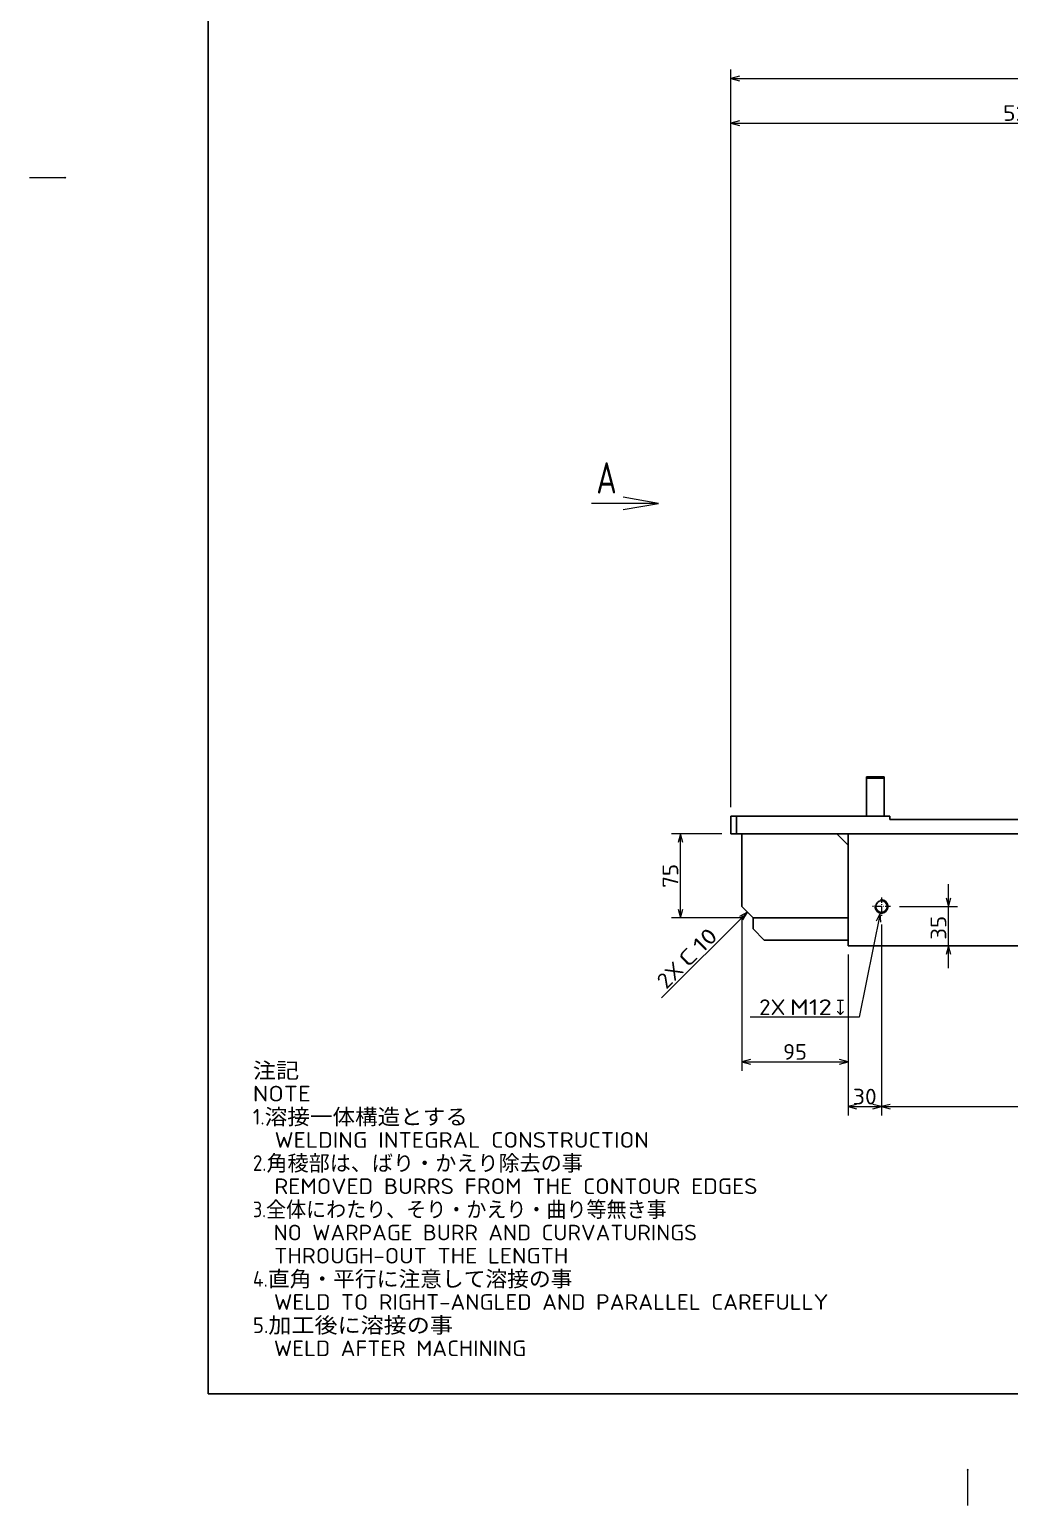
# Model space of a CAD drawing. Extents: x 0 to 1254, y -12 to 833.
# Drawn here: x 0 to 219.4, y 0 to 330.1 of the extents above; entities that cross this region are included whole.
import ezdxf
from ezdxf.enums import TextEntityAlignment as Align

# ---------------------------------------------------------------- set-up
doc = ezdxf.new("R2010")
doc.units = 0
doc.linetypes.add('DASHDOT', pattern=[18.5, 12, -3, 0.5, -3])
doc.layers.get('0').update_dxf_attribs({"lineweight": 13})
doc.styles.add('GDT', font='gdt.shx')
doc.styles.get("Standard").update_dxf_attribs({"font": 'isocp.shx'})
doc.dimstyles.get("Standard").update_dxf_attribs({"dimtxt": 2.5, "dimasz": 2.5, "dimexe": 1.25, "dimexo": 0.625, "dimtad": 1, "dimcen": 2.5, "dimadec": 0, "dimazin": 0, "dimtfac": 1, "dimtmove": 0, "dimatfit": 0, "dimfxl": 1, "dimarcsym": 0})

# ---------------------------------------------------------------- blocks, each defined once
blk = doc.blocks.new('*D2')
at = {"color": 7, "lineweight": 13}
for p, q in [((159.467346, 131.956496), (159.467346, 97.206496)), ((183.217346, 123.206496), (183.217346, 97.206496)), ((159.467346, 99.206496), (183.217346, 99.206496))]:
    blk.add_line(p, q, dxfattribs=at)
for points in [[(161.3992, 99.724133), (159.467346, 99.206496), (161.3992, 98.688858)], [(181.285492, 98.688858), (183.217346, 99.206496), (181.285492, 99.724133)]]:
    blk.add_lwpolyline(points, dxfattribs=at)
at = {"color": 7, "lineweight": 13, "width": 0.868247}
blk.add_text('95', height=3.5, dxfattribs=at).set_placement((168.665253, 99.706496), (174.01944, 99.706496), align=Align.FIT)
blk = doc.blocks.new('*D3')
at = {"color": 7, "lineweight": 13}
for p, q in [((154.967346, 150.206496), (143.717346, 150.206496)), ((145.717346, 131.456496), (145.717346, 150.206496)), ((159.967346, 131.456496), (143.717346, 131.456496))]:
    blk.add_line(p, q, dxfattribs=at)
for points in [[(146.234985, 148.274643), (145.717346, 150.206496), (145.199707, 148.274643)], [(145.199707, 133.388347), (145.717346, 131.456496), (146.234985, 133.388347)]]:
    blk.add_lwpolyline(points, dxfattribs=at)
at = {"color": 7, "lineweight": 13, "width": 0.868247}
blk.add_text('75', height=3.5, rotation=90, dxfattribs=at).set_placement((145.217346, 138.1544), (145.217346, 143.508591), align=Align.FIT)
blk = doc.blocks.new('*D9')
at = {"color": 7, "lineweight": 13}
for p, q in [((205.717346, 120.206496), (205.717346, 138.956496)), ((194.754852, 133.956496), (207.717346, 133.956496))]:
    blk.add_line(p, q, dxfattribs=at)
for points in [[(205.199707, 135.888348), (205.717346, 133.956496), (206.234985, 135.888348)], [(206.234985, 123.274644), (205.717346, 125.206496), (205.199707, 123.274644)]]:
    blk.add_lwpolyline(points, dxfattribs=at)
at = {"color": 7, "lineweight": 13, "width": 0.868247}
blk.add_text('35', height=3.5, rotation=90, dxfattribs=at).set_placement((205.217346, 126.5294), (205.217346, 131.883591), align=Align.FIT)
blk = doc.blocks.new('*D10')
at = {"color": 214, "lineweight": 13}
for p, q in [((190.420319, 132.486199), (185.717346, 109.206496)), ((185.717346, 109.206496), (161.333557, 109.206496))]:
    blk.add_line(p, q, dxfattribs=at)
blk.add_lwpolyline([(190.545166, 130.490099), (190.420319, 132.486199), (189.53038, 130.695104)], dxfattribs=at)
for s, width, p, p2 in [('2X', 0.953544, (163.333572, 109.706496), (169.21376, 109.706496)), ('M12', 0.921945, (170.21376, 109.706496), (179.586868, 109.706496))]:
    blk.add_text(s, height=3.5, dxfattribs=dict(at, width=width)).set_placement(p, p2, align=Align.FIT)
at = {"color": 214, "lineweight": 13, "style": 'GDT', "width": 0.52601}
blk.add_text('x', height=3.5, dxfattribs=at).set_placement((180.586884, 109.706496), (182.427917, 109.706496), align=Align.FIT)
blk = doc.blocks.new('*D14')
at = {"color": 7, "lineweight": 13}
for p, q in [((156.967346, 156.206496), (156.967346, 311.206496)), ((286.967346, 274.206496), (286.967346, 311.206496)), ((156.967346, 309.206496), (286.967346, 309.206496))]:
    blk.add_line(p, q, dxfattribs=at)
for points in [[(158.8992, 309.724135), (156.967346, 309.206496), (158.8992, 308.688856)], [(285.035492, 308.688856), (286.967346, 309.206496), (285.035492, 309.724135)]]:
    blk.add_lwpolyline(points, dxfattribs=at)
at = {"color": 7, "lineweight": 13, "width": 0.854608}
blk.add_text('520', height=3.5, dxfattribs=at).set_placement((217.907959, 309.706496), (226.026733, 309.706496), align=Align.FIT)
blk = doc.blocks.new('*D18')
at = {"color": 7, "lineweight": 13}
for p, q in [((156.967346, 156.206496), (156.967346, 321.206496)), ((554.467346, 156.206496), (554.467346, 321.206496)), ((156.967346, 319.206496), (554.467346, 319.206496))]:
    blk.add_line(p, q, dxfattribs=at)
for points in [[(158.8992, 319.724135), (156.967346, 319.206496), (158.8992, 318.688856)], [(552.535492, 318.688856), (554.467346, 319.206496), (552.535492, 319.724135)]]:
    blk.add_lwpolyline(points, dxfattribs=at)
for s, p in [('(', (347.697621, 319.706496)), (')', (362.159037, 319.706496))]:
    blk.add_text(s, height=3.5, dxfattribs=at).set_placement(p)
at = {"color": 7, "lineweight": 13, "width": 0.848056}
blk.add_text('1590', height=3.5, dxfattribs=at).set_placement((350.275656, 319.706496), (361.159037, 319.706496), align=Align.FIT)
blk = doc.blocks.new('*D44')
at = {"color": 7, "lineweight": 13}
for p, q in [((190.717346, 129.918995), (190.717346, 87.206496)), ((375.717346, 129.918995), (375.717346, 87.206496)), ((190.717346, 89.206496), (375.717346, 89.206496))]:
    blk.add_line(p, q, dxfattribs=at)
for points in [[(192.6492, 89.724133), (190.717346, 89.206496), (192.6492, 88.688858)], [(373.785494, 88.688858), (375.717346, 89.206496), (373.785494, 89.724133)]]:
    blk.add_lwpolyline(points, dxfattribs=at)
at = {"color": 7, "lineweight": 13, "width": 0.854609}
blk.add_text('740', height=3.5, dxfattribs=at).set_placement((279.157951, 89.706496), (287.276741, 89.706496), align=Align.FIT)
blk = doc.blocks.new('*D45')
at = {"color": 7, "lineweight": 13}
for p, q in [((190.717346, 129.918995), (190.717346, 87.206496)), ((183.217346, 123.206496), (183.217346, 87.206496)), ((183.217346, 89.206496), (190.717346, 89.206496))]:
    blk.add_line(p, q, dxfattribs=at)
for points in [[(185.1492, 89.724133), (183.217346, 89.206496), (185.1492, 88.688858)], [(188.785492, 88.688858), (190.717346, 89.206496), (188.785492, 89.724133)]]:
    blk.add_lwpolyline(points, dxfattribs=at)
at = {"color": 7, "lineweight": 13, "width": 0.868247}
blk.add_text('30', height=3.5, dxfattribs=at).set_placement((184.290253, 89.706496), (189.64444, 89.706496), align=Align.FIT)

msp = doc.modelspace()

# ---------------------------------------------------------------- linework, layer by layer
at = {"color": 7, "lineweight": 25}
for p, q in [((40, 816), (40, 25)), ((187.3423, 162.9565), (187.3423, 162.7065)), ((191.3423, 162.9565), (187.3423, 162.9565)), ((191.3423, 162.7065), (187.3423, 162.7065)), ((187.3423, 154.2065), (187.3423, 162.7065)), ((191.3423, 162.7065), (191.3423, 162.9565)), ((191.3423, 154.2065), (191.3423, 162.7065)), ((158.2173, 154.2065), (156.9673, 154.2065)), ((156.9673, 154.2065), (156.9673, 150.2065)), ((158.2173, 154.2065), (158.2173, 150.2065)), ((183.2173, 154.2065), (158.2173, 154.2065)), ((192.5923, 154.2065), (183.2173, 154.2065)), ((191.3423, 154.2065), (187.3423, 154.2065)), ((192.5923, 154.2065), (192.5923, 153.4565)), ((192.5923, 153.4565), (272.0923, 153.4565)), ((158.2173, 150.2065), (156.9673, 150.2065)), ((292.4673, 150.2065), (158.2173, 150.2065)), ((159.4673, 133.9565), (159.4673, 150.2065)), ((183.2173, 147.7065), (180.7173, 150.2065)), ((292.4673, 150.2065), (183.2173, 150.2065)), ((183.2173, 125.2065), (183.2173, 150.2065)), ((183.2173, 125.2065), (183.2173, 150.2065)), ((159.4673, 133.9565), (161.9673, 131.4565)), ((161.9673, 128.9565), (161.9673, 131.4565)), ((161.9673, 131.4565), (183.2173, 131.4565)), ((161.9673, 128.9565), (164.4673, 126.4565)), ((183.2173, 126.4565), (164.4673, 126.4565)), ((290.7173, 125.2065), (183.2173, 125.2065)), ((40, 25), (1164, 25))]:
    msp.add_line(p, q, dxfattribs=at)
at = {"color": 7, "lineweight": 13}
for p, q in [((0, 297), (8, 297)), ((140.7727, 224.1416), (125.7727, 224.1416)), ((140.7727, 224.1421), (140.7727, 224.1411)), ((160.6854, 132.7385), (141.4753, 113.5284)), ((210, 0), (210, 8))]:
    msp.add_line(p, q, dxfattribs=at)
at = {"color": 7, "linetype": 'DASHDOT', "lineweight": 13, "ltscale": 0.101875}
for p, q in [((190.7173, 135.994), (190.7173, 131.919)), ((192.7549, 133.9565), (188.6798, 133.9565))]:
    msp.add_line(p, q, dxfattribs=at)
at = {"color": 7, "lineweight": 13}
for points in [[(132.8942, 222.7524), (140.7727, 224.1416), (132.8942, 225.5308)], [(159.6854, 131.0064), (160.6854, 132.7385), (158.9533, 131.7385)]]:
    msp.add_lwpolyline(points, dxfattribs=at)
for centre in [(8, 297), (210, 8)]:
    msp.add_circle(centre, 0.1, dxfattribs=at)
at = {"color": 7, "lineweight": 25}
msp.add_circle((190.7173, 133.9565), 1.2875, dxfattribs=at)
at = {"color": 7, "lineweight": 13}
msp.add_arc((190.7173, 133.9565), 1.5, 169.999993, 100.000014, dxfattribs=at)

# ---------------------------------------------------------------- texts
for s, height, width, p, p2 in [('A', 7, 0.810861, (126.8649, 226.3487), (131.4597, 226.3487)), ('注記', 3.5, 1.883342, (50, 95.5491), (60.3584, 95.5491)), ('NOTE', 3.5, 1.01051, (50, 90.3699), (62.9682, 90.3699)), ('1.溶接一体構造とする', 3.5, 1.527938, (50, 85.1907), (98.1301, 85.1907)), ('  WELDING INTEGRAL CONSTRUCTION', 3.5, 0.906165, (50, 80.0116), (138.6532, 80.0116)), ('2.角稜部は、ばり・かえり除去の事', 3.5, 1.492205, (50, 74.8324), (123.8642, 74.8324)), ('  REMOVED BURRS FROM THE CONTOUR EDGES', 3.5, 0.86774, (50, 69.6532), (162.9509, 69.6532)), ('3.全体にわたり、そり・かえり・曲り等無き事', 3.5, 1.435946, (50, 64.474), (142.6185, 64.474)), ('  NO WARPAGE BURR AND CURVATURINGS ', 3.5, 0.861011, (50, 59.2948), (151.7428, 59.2948)), ('  THROUGH-OUT THE LENGTH', 3.5, 0.871691, (50, 54.1156), (120.6069, 54.1156)), ('4.直角・平行に注意して溶接の事', 3.5, 1.538442, (50, 48.9364), (121.5376, 48.9364)), ('  WELD TO RIGHT-ANGLED AND PARALLEL CAREFULLY', 3.5, 0.881407, (50, 43.7572), (178.8324, 43.7572)), ('5.加工後に溶接の事', 3.5, 1.570936, (50, 38.578), (94.7717, 38.578)), ('  WELD AFTER MACHINING', 3.5, 0.873988, (50, 33.3988), (111.1792, 33.3988))]:
    msp.add_text(s, height=height, dxfattribs=dict(at, width=width)).set_placement(p, p2, align=Align.FIT)
for s, rotation, width, p, p2 in [('10', 45.000029, 0.868247, (150.5401, 123.3003), (154.3261, 127.0862)), ('C', 45.000129, 1.146433, (147.401, 120.1612), (149.833, 122.5932)), ('2X', 45.000016, 0.953546, (142.536, 115.2962), (146.6939, 119.4541))]:
    msp.add_text(s, height=3.5, rotation=rotation, dxfattribs=dict(at, width=width)).set_placement(p, p2, align=Align.FIT)

# ---------------------------------------------------------------- dimensions: what is measured, and where the dimension line sits
at = {"lineweight": 0}
dim = msp.add_linear_dim(base=(156.9673, 319.2065), p1=(554.4673, 154.2065), p2=(156.9673, 154.2065), angle=180, text='(<>)', dimstyle='STANDARD', override={"dimlfac": 4}, dxfattribs=at)
dim.commit()
dim.dimension.update_dxf_attribs({"geometry": '*D18', "text_midpoint": (355.7173, 319.2065), "dimtype": 161})
for base, p1, p2, angle, picture, middle, dimtype in [((156.9673, 309.2065), (286.9673, 272.2065), (156.9673, 154.2065), 180, '*D14', (221.9673, 309.2065), 160), ((145.7173, 150.2065), (161.9673, 131.4565), (156.9673, 150.2065), 90, '*D3', (145.7173, 140.8315), 160), ((205.7173, 133.9565), (203.2173, 125.2065), (192.7548, 133.9565), 90, '*D9', (205.7173, 129.2065), 160), ((190.7173, 89.2065), (375.7173, 131.919), (190.7173, 131.919), 180, '*D44', (283.2173, 89.2065), 161)]:
    dim = msp.add_linear_dim(base=base, p1=p1, p2=p2, angle=angle, dimstyle='STANDARD', override={"dimlfac": 4}, dxfattribs=at)
    dim.commit()
    dim.dimension.update_dxf_attribs({"geometry": picture, "text_midpoint": middle, "dimtype": dimtype})
dim = msp.add_diameter_dim_2p(p1=(191.0144, 135.4268), p2=(190.4203, 132.4862), text='2XM12<DEPTH>', dimstyle='STANDARD', override={"dimlfac": 4}, dxfattribs=at)
dim.commit()
dim.dimension.update_dxf_attribs({"geometry": '*D10', "text_midpoint": (185.6507, 108.8767), "dimtype": 163})
for base, p1, p2, picture, middle in [((183.2173, 99.2065), (159.4673, 133.9565), (183.2173, 125.2065), '*D2', (171.3423, 99.2065)), ((190.7173, 89.2065), (183.2173, 125.2065), (190.7173, 131.919), '*D45', (186.9673, 89.2065))]:
    dim = msp.add_linear_dim(base=base, p1=p1, p2=p2, dimstyle='STANDARD', override={"dimlfac": 4}, dxfattribs=at)
    dim.commit()
    dim.dimension.update_dxf_attribs({"geometry": picture, "text_midpoint": middle, "dimtype": 160})

doc.saveas('drawing.dxf')
